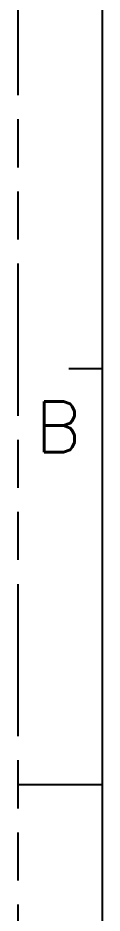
# Model space of a CAD drawing. Extents: x -81 to 328, y -202 to 89.
# Drawn here: x -81.2 to -76, y -31.8 to 24.1 of the extents above; entities that cross this region are included whole.
import ezdxf

# ---------------------------------------------------------------- set-up
doc = ezdxf.new("R2010")
doc.units = 0
doc.linetypes.add('PHANTOM', pattern=[29.5, 9.5, -1.5, 3, -1.5, 3, -1.5, 9.5])
doc.layers.add('0PAPERF', color=2, linetype='PHANTOM', plot=False)
doc.styles.add('SIMPLEX', font='simplex.shx')

msp = doc.modelspace()

# ---------------------------------------------------------------- linework, layer by layer
for p, q in [((-75.96, 80.01), (-75.96, -197.177)), ((-75.96, 2.148), (-78.036, 2.148)), ((-75.96, -23.805), (-81.151, -23.805))]:
    msp.add_line(p, q)
at = {"layer": '0PAPERF'}
msp.add_line((-81.195, 88.728), (-81.195, -202.408), dxfattribs=at)

# ---------------------------------------------------------------- texts
at = {"style": 'SIMPLEX'}
msp.add_text('B', height=3.156, dxfattribs=at).set_placement((-80.112, -3.042))

doc.saveas('drawing.dxf')
